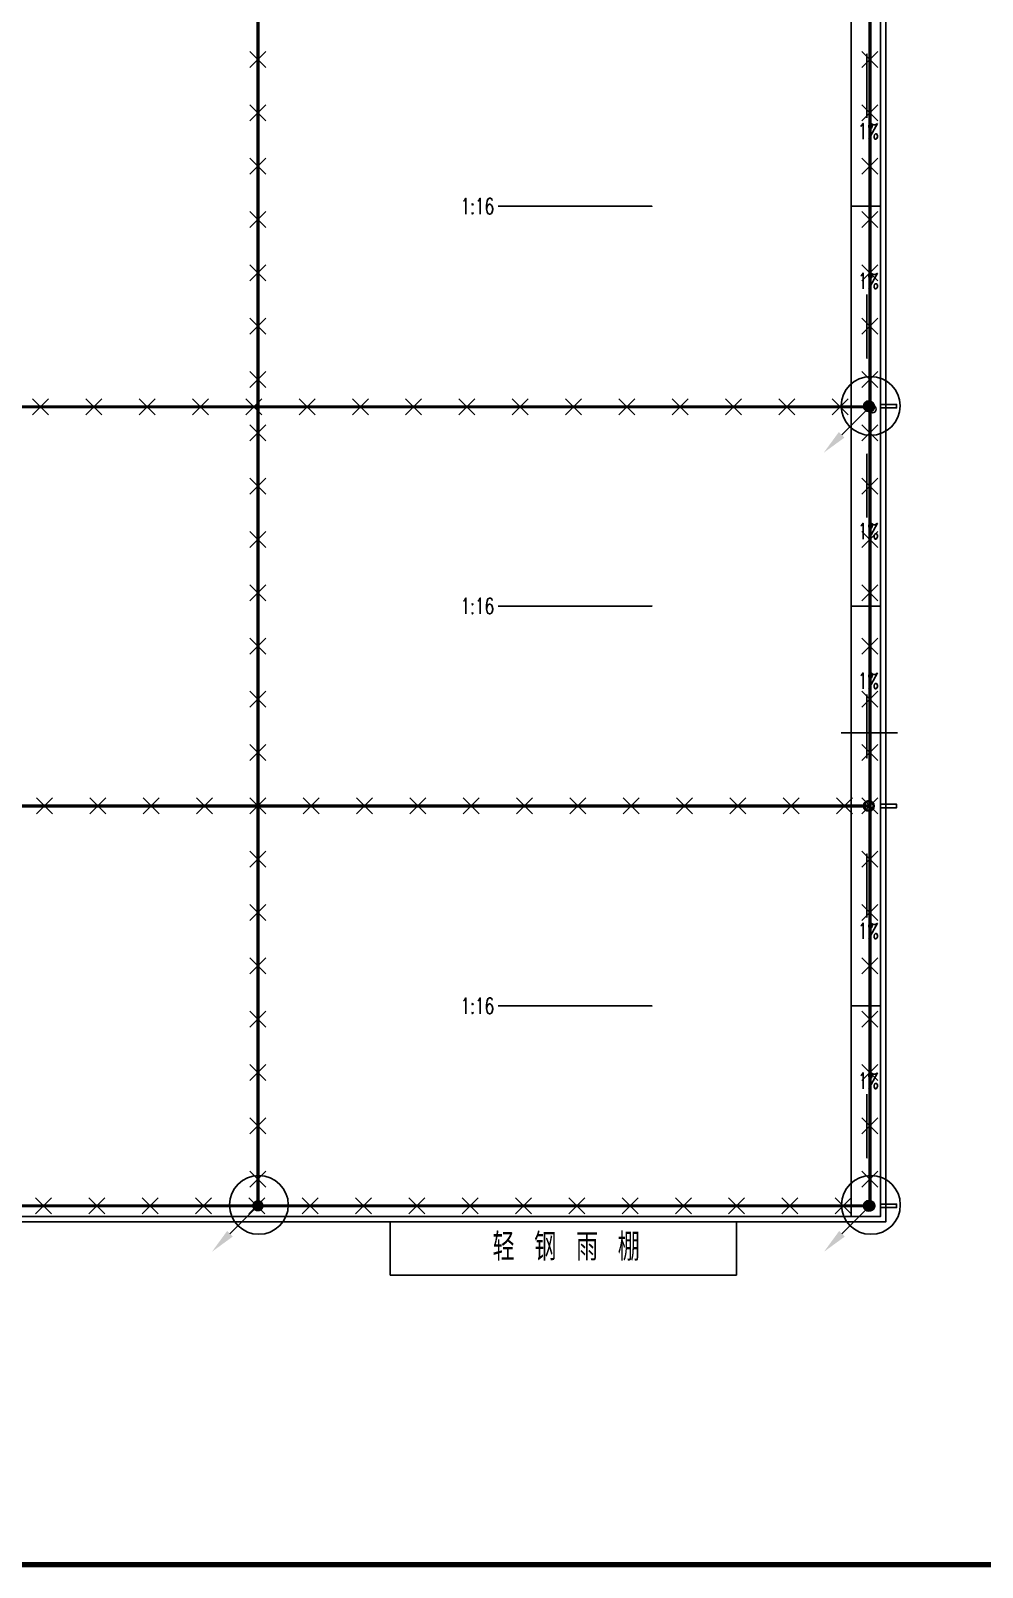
# Model space of a CAD drawing. Extents: x 4532298 to 10139194, y -639876 to -207028.
# Drawn here: x 4982273 to 5000119, y -349209 to -320388 of the extents above; entities that cross this region are included whole.
import ezdxf

# ---------------------------------------------------------------- set-up
doc = ezdxf.new("R2010")
doc.units = 0
doc.header["$LTSCALE"] = 1000
doc.header["$MEASUREMENT"] = 0
doc.layers.get('0').update_dxf_attribs({"linetype": 'CONTINUOUS'})
for name, color, linetype in [('LWIRE', 4, 'CONTINUOUS'), ('PUB_TITLE', 4, 'CONTINUOUS'), ('WIRE-避雷', 4, 'CONTINUOUS'), ('建筑底图', 251, 'CONTINUOUS')]:
    doc.layers.add(name, color=color, linetype=linetype)
doc.styles.add('_HZTXT', font='txt.shx', dxfattribs={"width": 0.8, "bigfont": 'HZTXT.shx'})
doc.styles.add('_TCH_DIM', font='SIMPLEX', dxfattribs={"bigfont": 'GBCBIG'})
doc.styles.get("Standard").update_dxf_attribs({"font": 'GBENOR', "bigfont": 'GBCBIG'})

# ---------------------------------------------------------------- blocks, each defined once
blk = doc.blocks.new('$TelecSys$00000009')
for p, q in [((-0.5, 0.5), (0.5, -0.5)), ((0.5, 0.5), (-0.5, -0.5))]:
    blk.add_line(p, q)
blk = doc.blocks.new('$TelecSys$00000080')
for p, q in [((-0.7, -0.7), (0, 0)), ((0.104, 0.104), (0.104, 0.104)), ((-0.104, -0.104), (-0.104, -0.104))]:
    blk.add_line(p, q)
at = {"const_width": 0.142}
blk.add_lwpolyline([(0.071, 0, 1), (-0.071, 0, 1)], format="xyb", close=True, dxfattribs=at)
blk.add_solid([(-0.63, -0.77), (-0.77, -0.63), (-1.15, -1.15)])
at = {"width": 0.8, "flags": 9}
blk.add_attdef('A', (0, 0), '', height=0.00002, rotation=180, dxfattribs=at)

msp = doc.modelspace()

# ---------------------------------------------------------------- linework, layer by layer
at = {"color": 3}
for centre in [(4998024.5, -327424.6), (4986550.8, -342411.9), (4998029.8, -342411.9)]:
    msp.add_circle(centre, 552, dxfattribs=at)
at = {"layer": 'PUB_TITLE', "color": 4, "const_width": 100}
msp.add_lwpolyline([(4940036.9, -349158.8), (5020636.9, -349158.8), (5020636.9, -291758.8), (4940036.9, -291758.8)], close=True, dxfattribs=at)
at = {"layer": 'WIRE-避雷', "color": 4, "const_width": 60}
for points in [[(4951033.5, -297428.9), (4998012.5, -297428.9), (4998012.5, -342428.9), (4951012.5, -342428.9), (4951012.5, -297428.9)], [(4986533.5, -297428.9), (4986533.5, -342428.9)], [(4950954.5, -327441.6), (4998012.5, -327441.6)], [(4951033.5, -334928.9), (4997991.5, -334928.9)]]:
    msp.add_lwpolyline(points, dxfattribs=at)
at = {"layer": '建筑底图'}
for p, q in [((4989012.5, -343728.9), (4989012.5, -342728.9)), ((4995512.5, -343728.9), (4995512.5, -342728.9)), ((4989012.5, -343728.9), (4995512.5, -343728.9))]:
    msp.add_line(p, q, dxfattribs=at)
for points in [[(4950712.5, -297128.9), (4998312.5, -297128.9), (4998312.5, -342728.9), (4950712.5, -342728.9)], [(4998212.5, -327396.1), (4998212.5, -327461.7), (4998512.5, -327461.7), (4998512.5, -327396.1)], [(4998212.5, -334896.1), (4998212.5, -334961.7), (4998512.5, -334961.7), (4998512.5, -334896.1)], [(4998212.5, -342396.1), (4998212.5, -342461.7), (4998512.5, -342461.7), (4998512.5, -342396.1)]]:
    msp.add_lwpolyline(points, close=True, dxfattribs=at)
for points in [[(4998212.5, -320028.9), (4998212.5, -342628.9), (4974612.5, -342628.9)], [(4997662.5, -342628.9), (4997662.5, -319928.9)], [(4997954.2, -322020.7), (4997954.2, -320827.6), (4997954.2, -321127.6)], [(4991040.7, -323678.9), (4993921.6, -323678.9), (4993621.6, -323678.9)], [(4998212.5, -323678.9), (4997662.5, -323678.9)], [(4997954.2, -325337), (4997954.2, -326530.2), (4997954.2, -326230.2)], [(4997954.2, -329520.7), (4997954.2, -328327.6), (4997954.2, -328627.6)], [(4991040.7, -331178.9), (4993921.6, -331178.9), (4993621.6, -331178.9)], [(4998212.5, -331178.9), (4997662.5, -331178.9)], [(4997954.2, -332837), (4997954.2, -334030.2), (4997954.2, -333730.2)], [(4998526.7, -333559.6), (4997474.2, -333559.6)], [(4997954.2, -337020.7), (4997954.2, -335827.6), (4997954.2, -336127.6)], [(4991040.7, -338678.9), (4993921.6, -338678.9), (4993621.6, -338678.9)], [(4998212.5, -338678.9), (4997662.5, -338678.9)], [(4997954.2, -340337), (4997954.2, -341530.2), (4997954.2, -341230.2)]]:
    msp.add_lwpolyline(points, dxfattribs=at)
for centre, radius in [((4997991.5, -327428.9), 100), ((4997991.5, -327428.9), 80), ((4998059.6, -327487.3), 69.5), ((4997991.5, -334928.9), 100), ((4997991.5, -334928.9), 80), ((4997991.5, -342428.9), 100), ((4997991.5, -342428.9), 80)]:
    msp.add_circle(centre, radius, dxfattribs=at)

# ---------------------------------------------------------------- block references
at = {"layer": 'LWIRE', "color": 0, "xscale": 300, "yscale": 300, "zscale": 300}
for p, rotation in [((4986533.5, -320928.9), 270), ((4998012.5, -320928.9), 270), ((4986533.5, -321928.9), 270), ((4998012.5, -321928.9), 270), ((4986533.5, -322928.9), 270), ((4998012.5, -322928.9), 270), ((4986533.5, -323928.9), 270), ((4998012.5, -323928.9), 270), ((4986533.5, -324928.9), 270), ((4998012.5, -324928.9), 270), ((4986533.5, -325928.9), 270), ((4998012.5, -325928.9), 270), ((4986533.5, -326928.9), 270), ((4998012.5, -326928.9), 270), ((4986533.5, -327928.9), 270), ((4998012.5, -327928.9), 270), ((4986533.5, -328928.9), 270), ((4998012.5, -328928.9), 270), ((4986533.5, -329928.9), 270), ((4998012.5, -329928.9), 270), ((4986533.5, -330928.9), 270), ((4998012.5, -330928.9), 270), ((4986533.5, -331928.9), 270), ((4998012.5, -331928.9), 270), ((4986533.5, -332928.9), 270), ((4998012.5, -332928.9), 270), ((4986533.5, -333928.9), 270), ((4998012.5, -333928.9), 270), ((4986533.5, -334928.9), 270), ((4998012.5, -334928.9), 270), ((4986533.5, -335928.9), 270), ((4998012.5, -335928.9), 270), ((4986533.5, -336928.9), 270), ((4998012.5, -336928.9), 270), ((4986533.5, -337928.9), 270), ((4998012.5, -337928.9), 270), ((4986533.5, -338928.9), 270), ((4998012.5, -338928.9), 270), ((4986533.5, -339928.9), 270), ((4998012.5, -339928.9), 270), ((4986533.5, -340928.9), 270), ((4998012.5, -340928.9), 270), ((4986533.5, -341928.9), 270), ((4998012.5, -341928.9), 270), ((4982512.5, -342428.9), 180), ((4983512.5, -342428.9), 180), ((4984512.5, -342428.9), 180), ((4985512.5, -342428.9), 180), ((4986512.5, -342428.9), 180), ((4987512.5, -342428.9), 180), ((4988512.5, -342428.9), 180), ((4989512.5, -342428.9), 180), ((4990512.5, -342428.9), 180), ((4991512.5, -342428.9), 180), ((4992512.5, -342428.9), 180), ((4993512.5, -342428.9), 180), ((4994512.5, -342428.9), 180), ((4995512.5, -342428.9), 180), ((4996512.5, -342428.9), 180), ((4997512.5, -342428.9), 180)]:
    msp.add_blockref('$TelecSys$00000009', p, dxfattribs=dict(at, rotation=rotation))
for p in [(4982454.5, -327441.6), (4983454.5, -327441.6), (4984454.5, -327441.6), (4985454.5, -327441.6), (4986454.5, -327441.6), (4987454.5, -327441.6), (4988454.5, -327441.6), (4989454.5, -327441.6), (4990454.5, -327441.6), (4991454.5, -327441.6), (4992454.5, -327441.6), (4993454.5, -327441.6), (4994454.5, -327441.6), (4995454.5, -327441.6), (4996454.5, -327441.6), (4997454.5, -327441.6), (4982533.5, -334928.9), (4983533.5, -334928.9), (4984533.5, -334928.9), (4985533.5, -334928.9), (4986533.5, -334928.9), (4987533.5, -334928.9), (4988533.5, -334928.9), (4989533.5, -334928.9), (4990533.5, -334928.9), (4991533.5, -334928.9), (4992533.5, -334928.9), (4993533.5, -334928.9), (4994533.5, -334928.9), (4995533.5, -334928.9), (4996533.5, -334928.9), (4997533.5, -334928.9)]:
    msp.add_blockref('$TelecSys$00000009', p, dxfattribs=at)
at = {"layer": 'LWIRE', "xscale": 750, "yscale": 750, "zscale": 750}
for p in [(4998007.3, -327441.6), (4986533.5, -342428.9), (4998012.5, -342428.9)]:
    msp.add_blockref('$TelecSys$00000080', p, dxfattribs=at)

# ---------------------------------------------------------------- texts
at = {"layer": '建筑底图'}
for s, height, style, width, p in [('1%%%', 297.5, '_TCH_DIM', 0.705882, (4997784.2, -322423.2)), ('1:16', 297.5, '_TCH_DIM', 0.705882, (4990335.7, -323827.6)), ('1%%%', 297.5, '_TCH_DIM', 0.705882, (4997784.2, -325232)), ('1%%%', 297.5, '_TCH_DIM', 0.705882, (4997784.2, -329923.2)), ('1:16', 297.5, '_TCH_DIM', 0.705882, (4990335.7, -331327.6)), ('1%%%', 297.5, '_TCH_DIM', 0.705882, (4997784.2, -332732)), ('1%%%', 297.5, '_TCH_DIM', 0.705882, (4997784.2, -337423.2)), ('1:16', 297.5, '_TCH_DIM', 0.705882, (4990335.7, -338827.6)), ('1%%%', 297.5, '_TCH_DIM', 0.705882, (4997784.2, -340232)), ('轻 钢 雨 棚', 517.24, '_HZTXT', 0.8, (4990933.9, -343458.6))]:
    msp.add_text(s, height=height, dxfattribs=dict(at, style=style, width=width)).set_placement(p)

doc.saveas('drawing.dxf')
